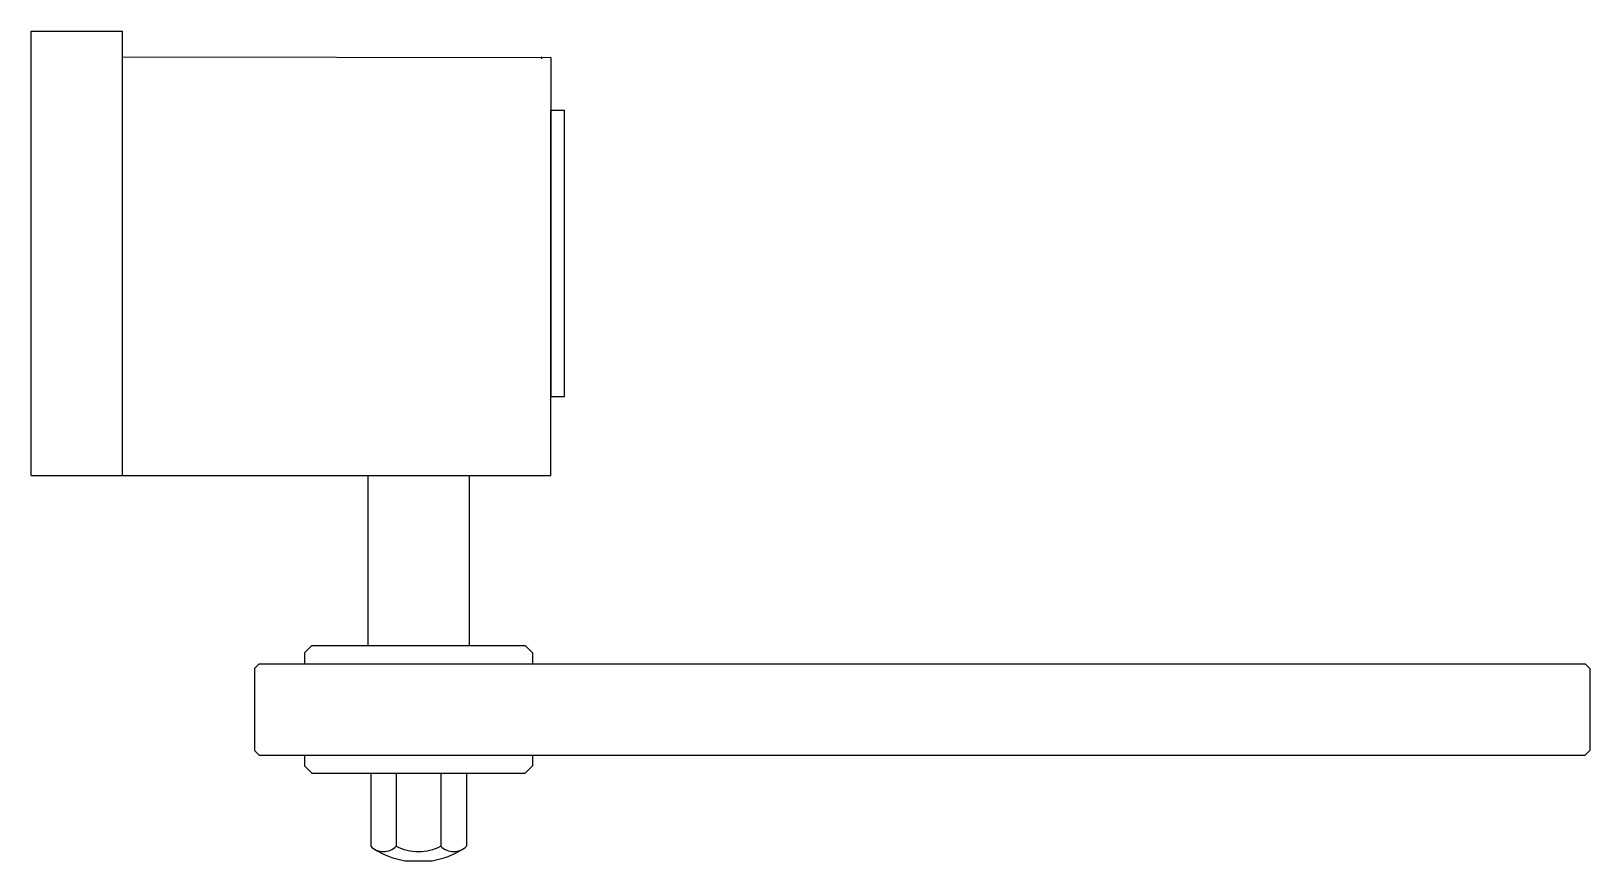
# Model space of a CAD drawing. Extents: x -8.023 to -7.852, y 0.062 to 0.153.
import ezdxf

# ---------------------------------------------------------------- set-up
doc = ezdxf.new("R2010")
doc.units = 0
doc.header["$LTSCALE"] = 0.074412
doc.header["$MEASUREMENT"] = 0
doc.linetypes.add('CONTINU', pattern=[0])
doc.layers.get('0').update_dxf_attribs({"linetype": 'CONTINUOUS'})

msp = doc.modelspace()

# ---------------------------------------------------------------- linework, layer by layer
at = {"linetype": 'CONTINU'}
for points in [[(-8.02272, 0.10412), (-8.02272, 0.15265)], [(-8.02272, 0.15265), (-8.01275, 0.15265)], [(-8.01275, 0.10412), (-8.01275, 0.15265)], [(-8.01275, 0.14984), (-7.96591, 0.14979)], [(-7.9669, 0.14962), (-7.9669, 0.14984)], [(-7.96591, 0.14979), (-7.96591, 0.14662)], [(-7.96591, 0.14875), (-7.96591, 0.14662)], [(-7.96591, 0.14875), (-7.96591, 0.13803)], [(-7.96591, 0.14403), (-7.96441, 0.14403)], [(-7.96591, 0.12838), (-7.96591, 0.14403)], [(-7.96441, 0.12838), (-7.96441, 0.14403)], [(-7.96591, 0.13803), (-7.96591, 0.12838)], [(-7.96591, 0.11782), (-7.96591, 0.12838)], [(-7.96591, 0.12838), (-7.96591, 0.11274)], [(-7.96441, 0.11274), (-7.96441, 0.12838)], [(-7.96591, 0.10956), (-7.96591, 0.11782)], [(-7.96591, 0.11274), (-7.96441, 0.11274)], [(-7.96591, 0.10412), (-7.96591, 0.10956)], [(-7.96591, 0.10511), (-7.96591, 0.10956)], [(-8.02272, 0.10412), (-7.96591, 0.10412)], [(-7.9859, 0.10412), (-7.9859, 0.08552)], [(-7.97483, 0.10412), (-7.97483, 0.08552)], [(-7.99202, 0.08552), (-7.99282, 0.08472)], [(-7.99202, 0.08552), (-7.9687, 0.08552)], [(-7.9687, 0.08552), (-7.96791, 0.08472)], [(-7.99781, 0.08353), (-7.9983, 0.08303)], [(-7.99781, 0.08353), (-7.8528, 0.08353)], [(-7.99282, 0.08472), (-7.99282, 0.08353)], [(-7.96791, 0.08472), (-7.96791, 0.08353)], [(-7.8528, 0.08353), (-7.8523, 0.08303)], [(-7.9983, 0.08303), (-7.9983, 0.07406)], [(-7.8523, 0.08303), (-7.8523, 0.07406)], [(-7.9983, 0.07406), (-7.99781, 0.07356)], [(-7.99781, 0.07356), (-7.8528, 0.07356)], [(-7.99282, 0.07356), (-7.99282, 0.07237)], [(-7.96791, 0.07356), (-7.96791, 0.07237)], [(-7.8523, 0.07406), (-7.8528, 0.07356)], [(-7.99282, 0.07237), (-7.99202, 0.07157)], [(-7.96791, 0.07237), (-7.9687, 0.07157)], [(-7.99202, 0.07157), (-7.9687, 0.07157)], [(-7.9856, 0.07157), (-7.9856, 0.0636)], [(-7.98281, 0.07157), (-7.98281, 0.0636)], [(-7.97792, 0.07157), (-7.97792, 0.0636)], [(-7.97513, 0.07157), (-7.97513, 0.0636)], [(-7.98186, 0.062), (-7.97887, 0.062)]]:
    msp.add_lwpolyline(points, dxfattribs=at)
for points in [[(-7.9856, 0.0636, 0.428576), (-7.98281, 0.0636)], [(-7.9852, 0.06328, 0.090487), (-7.98186, 0.062)], [(-7.98281, 0.0636, 0.244903), (-7.97792, 0.0636)], [(-7.97887, 0.062, 0.090449), (-7.97553, 0.06328)], [(-7.97792, 0.0636, 0.428576), (-7.97513, 0.0636)]]:
    msp.add_lwpolyline(points, format="xyb", dxfattribs=at)

doc.saveas('drawing.dxf')
